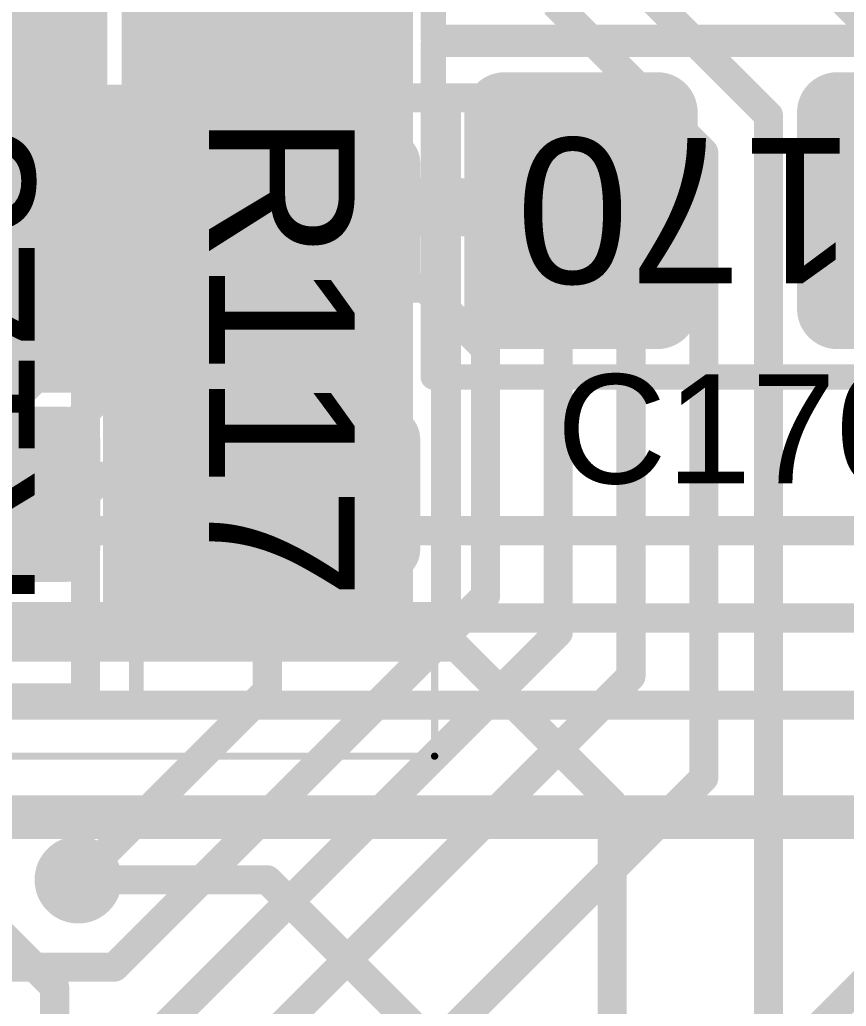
# Model space of a CAD drawing. Header units: inches. Extents: x -3 to 191, y -18 to 93.
# Drawn here: x 56.6 to 62.28, y 10.03 to 16.81 of the extents above; entities that cross this region are included whole.
import ezdxf

# ---------------------------------------------------------------- set-up
doc = ezdxf.new("R2010")
doc.units = ezdxf.units.IN
for name, color, linetype in [('Bottom Layer', 5, 'Continuous'), ('Bottom Overlay', 54, 'Continuous'), ('Bottom Paste', 16, 'Continuous'), ('Bottom Solder', 6, 'Continuous'), ('GND 1', 90, 'Continuous'), ('GND 2', 156, 'Continuous'), ('Mechanical 13', 56, 'Continuous'), ('Mechanical 15', 56, 'Continuous'), ('Mechanical 20', 56, 'Continuous'), ('PWR', 16, 'Continuous'), ('Signal L4', 76, 'Continuous'), ('Top 3D Body', 56, 'Continuous'), ('Top Assembly', 216, 'Continuous'), ('Top Courtyard', 56, 'Continuous'), ('Top Layer', 1, 'Continuous'), ('Top Overlay', 2, 'Continuous'), ('Top Paste', 8, 'Continuous'), ('Top Solder', 216, 'Continuous'), ('Via Holes', 16, 'Continuous')]:
    doc.layers.add(name, color=color, linetype=linetype)
doc.styles.add('Arial', font='', dxfattribs={"height": 0.2})
doc.styles.get('Arial').set_extended_font_data('Arial')

# ---------------------------------------------------------------- blocks, each defined once
blk = doc.blocks.new('RES_0805_196')
at = {"layer": 'Top Layer'}
h = blk.add_hatch(color=1, dxfattribs=at)
edge = h.paths.add_edge_path()
edge.add_arc((-1.32500243, 0.7250010899999999), 0.12499848, 90, 180)
edge.add_line((-1.45000091, 0.7250010899999999), (-1.45000091, -0.7250010899999999))
edge.add_arc((-1.32500243, -0.7250010899999999), 0.12499848, 180, 270)
edge.add_line((-1.32500243, -0.84999957), (-0.5749988500000001, -0.84999957))
edge.add_arc((-0.5749988500000001, -0.7250010899999999), 0.12499848, 270, 360)
edge.add_line((-0.45000037, -0.7250010899999999), (-0.45000037, 0.7250010899999999))
edge.add_arc((-0.5749988500000001, 0.7250010899999999), 0.12499848, 0, 90)
edge.add_line((-0.5749988500000001, 0.84999957), (-1.32500243, 0.84999957))
h = blk.add_hatch(color=1, dxfattribs=at)
edge = h.paths.add_edge_path()
edge.add_arc((0.5749988500000001, 0.7250010899999999), 0.12499848, 90, 180)
edge.add_line((0.45000037, 0.7250010899999999), (0.45000037, -0.7250010899999999))
edge.add_arc((0.5749988500000001, -0.7250010899999999), 0.12499848, 180, 270)
edge.add_line((0.5749988500000001, -0.84999957), (1.32500243, -0.84999957))
edge.add_arc((1.32500243, -0.7250010899999999), 0.12499848, 270, 360)
edge.add_line((1.45000091, -0.7250010899999999), (1.45000091, 0.7250010899999999))
edge.add_arc((1.32500243, 0.7250010899999999), 0.12499848, 0, 90)
edge.add_line((1.32500243, 0.84999957), (0.5749988500000001, 0.84999957))
at = {"layer": 'Top Paste'}
h = blk.add_hatch(color=8, dxfattribs=at)
edge = h.paths.add_edge_path()
edge.add_arc((-1.32500243, 0.7250010899999999), 0.12499848, 90, 180)
edge.add_line((-1.45000091, 0.7250010899999999), (-1.45000091, -0.7250010899999999))
edge.add_arc((-1.32500243, -0.7250010899999999), 0.12499848, 180, 270)
edge.add_line((-1.32500243, -0.84999957), (-0.5749988500000001, -0.84999957))
edge.add_arc((-0.5749988500000001, -0.7250010899999999), 0.12499848, 270, 360)
edge.add_line((-0.45000037, -0.7250010899999999), (-0.45000037, 0.7250010899999999))
edge.add_arc((-0.5749988500000001, 0.7250010899999999), 0.12499848, 0, 90)
edge.add_line((-0.5749988500000001, 0.84999957), (-1.32500243, 0.84999957))
h = blk.add_hatch(color=8, dxfattribs=at)
edge = h.paths.add_edge_path()
edge.add_arc((0.5749988500000001, 0.7250010899999999), 0.12499848, 90, 180)
edge.add_line((0.45000037, 0.7250010899999999), (0.45000037, -0.7250010899999999))
edge.add_arc((0.5749988500000001, -0.7250010899999999), 0.12499848, 180, 270)
edge.add_line((0.5749988500000001, -0.84999957), (1.32500243, -0.84999957))
edge.add_arc((1.32500243, -0.7250010899999999), 0.12499848, 270, 360)
edge.add_line((1.45000091, -0.7250010899999999), (1.45000091, 0.7250010899999999))
edge.add_arc((1.32500243, 0.7250010899999999), 0.12499848, 0, 90)
edge.add_line((1.32500243, 0.84999957), (0.5749988500000001, 0.84999957))
at = {"layer": 'Top Solder'}
h = blk.add_hatch(color=216, dxfattribs=at)
edge = h.paths.add_edge_path()
edge.add_arc((-1.32500243, 0.7250010899999999), 0.22659848, 90, 180)
edge.add_line((-1.55160091, 0.7250010899999999), (-1.55160091, -0.7250010899999999))
edge.add_arc((-1.32500243, -0.7250010899999999), 0.22659848, 180, 270)
edge.add_line((-1.32500243, -0.95159957), (-0.5749988500000001, -0.95159957))
edge.add_arc((-0.5749988500000001, -0.7250010899999999), 0.22659848, 270, 360)
edge.add_line((-0.34840037, -0.7250010899999999), (-0.34840037, 0.7250010899999999))
edge.add_arc((-0.5749988500000001, 0.7250010899999999), 0.22659848, 0, 90)
edge.add_line((-0.5749988500000001, 0.95159957), (-1.32500243, 0.95159957))
h = blk.add_hatch(color=216, dxfattribs=at)
edge = h.paths.add_edge_path()
edge.add_arc((0.5749988500000001, 0.7250010899999999), 0.22659848, 90, 180)
edge.add_line((0.34840037, 0.7250010899999999), (0.34840037, -0.7250010899999999))
edge.add_arc((0.5749988500000001, -0.7250010899999999), 0.22659848, 180, 270)
edge.add_line((0.5749988500000001, -0.95159957), (1.32500243, -0.95159957))
edge.add_arc((1.32500243, -0.7250010899999999), 0.22659848, 270, 360)
edge.add_line((1.55160091, -0.7250010899999999), (1.55160091, 0.7250010899999999))
edge.add_arc((1.32500243, 0.7250010899999999), 0.22659848, 0, 90)
edge.add_line((1.32500243, 0.95159957), (0.5749988500000001, 0.95159957))
at = {"layer": 'Mechanical 13'}
for points in [[(-1.778, 1.143, 0.17500092, 0.17500092, 0), (-1.778, -1.143, 0.17500092, 0.17500092, 0)], [(-1.778, 1.143, 0.17500092, 0.17500092, 0), (1.778, 1.143, 0.17500092, 0.17500092, 0)], [(1.778, 1.143, 0.17500092, 0.17500092, 0), (1.778, -1.143, 0.17500092, 0.17500092, 0)], [(-1.778, -1.143, 0.17500092, 0.17500092, 0), (1.778, -1.143, 0.17500092, 0.17500092, 0)]]:
    blk.add_lwpolyline(points, format="xyseb", dxfattribs=at)
for points in [[(-1.82174896, 1.143, 0.08750045999999999, 0.08750045999999999, 1), (-1.73425104, 1.143, 0.08750045999999999, 0.08750045999999999, 1)], [(-1.82174896, 1.143, 0.08750045999999999, 0.08750045999999999, 1), (-1.73425104, 1.143, 0.08750045999999999, 0.08750045999999999, 1)], [(1.73425104, 1.143, 0.08750045999999999, 0.08750045999999999, 1), (1.82174896, 1.143, 0.08750045999999999, 0.08750045999999999, 1)], [(1.73425104, 1.143, 0.08750045999999999, 0.08750045999999999, 1), (1.82174896, 1.143, 0.08750045999999999, 0.08750045999999999, 1)], [(-1.82174896, -1.143, 0.08750045999999999, 0.08750045999999999, 1), (-1.73425104, -1.143, 0.08750045999999999, 0.08750045999999999, 1)], [(-1.82174896, -1.143, 0.08750045999999999, 0.08750045999999999, 1), (-1.73425104, -1.143, 0.08750045999999999, 0.08750045999999999, 1)], [(1.73425104, -1.143, 0.08750045999999999, 0.08750045999999999, 1), (1.82174896, -1.143, 0.08750045999999999, 0.08750045999999999, 1)], [(1.73425104, -1.143, 0.08750045999999999, 0.08750045999999999, 1), (1.82174896, -1.143, 0.08750045999999999, 0.08750045999999999, 1)]]:
    blk.add_lwpolyline(points, format="xyseb", close=True, dxfattribs=at)
at = {"layer": 'Mechanical 13', "style": 'Arial'}
blk.add_text('R123', height=1.00000054, dxfattribs=at).set_placement((-1.7494377, -0.49983644))
blk = doc.blocks.new('RES_0805_202')
at = {"layer": 'Top Layer'}
h = blk.add_hatch(color=1, dxfattribs=at)
edge = h.paths.add_edge_path()
edge.add_arc((-1.32500243, 0.7250010899999999), 0.12499848, 90, 180)
edge.add_line((-1.45000091, 0.7250010899999999), (-1.45000091, -0.7250010899999999))
edge.add_arc((-1.32500243, -0.7250010899999999), 0.12499848, 180, 270)
edge.add_line((-1.32500243, -0.84999957), (-0.5749988500000001, -0.84999957))
edge.add_arc((-0.5749988500000001, -0.7250010899999999), 0.12499848, 270, 360)
edge.add_line((-0.45000037, -0.7250010899999999), (-0.45000037, 0.7250010899999999))
edge.add_arc((-0.5749988500000001, 0.7250010899999999), 0.12499848, 0, 90)
edge.add_line((-0.5749988500000001, 0.84999957), (-1.32500243, 0.84999957))
h = blk.add_hatch(color=1, dxfattribs=at)
edge = h.paths.add_edge_path()
edge.add_arc((0.5749988500000001, 0.7250010899999999), 0.12499848, 90, 180)
edge.add_line((0.45000037, 0.7250010899999999), (0.45000037, -0.7250010899999999))
edge.add_arc((0.5749988500000001, -0.7250010899999999), 0.12499848, 180, 270)
edge.add_line((0.5749988500000001, -0.84999957), (1.32500243, -0.84999957))
edge.add_arc((1.32500243, -0.7250010899999999), 0.12499848, 270, 360)
edge.add_line((1.45000091, -0.7250010899999999), (1.45000091, 0.7250010899999999))
edge.add_arc((1.32500243, 0.7250010899999999), 0.12499848, 0, 90)
edge.add_line((1.32500243, 0.84999957), (0.5749988500000001, 0.84999957))
at = {"layer": 'Top Paste'}
h = blk.add_hatch(color=8, dxfattribs=at)
edge = h.paths.add_edge_path()
edge.add_arc((-1.32500243, 0.7250010899999999), 0.12499848, 90, 180)
edge.add_line((-1.45000091, 0.7250010899999999), (-1.45000091, -0.7250010899999999))
edge.add_arc((-1.32500243, -0.7250010899999999), 0.12499848, 180, 270)
edge.add_line((-1.32500243, -0.84999957), (-0.5749988500000001, -0.84999957))
edge.add_arc((-0.5749988500000001, -0.7250010899999999), 0.12499848, 270, 360)
edge.add_line((-0.45000037, -0.7250010899999999), (-0.45000037, 0.7250010899999999))
edge.add_arc((-0.5749988500000001, 0.7250010899999999), 0.12499848, 0, 90)
edge.add_line((-0.5749988500000001, 0.84999957), (-1.32500243, 0.84999957))
h = blk.add_hatch(color=8, dxfattribs=at)
edge = h.paths.add_edge_path()
edge.add_arc((0.5749988500000001, 0.7250010899999999), 0.12499848, 90, 180)
edge.add_line((0.45000037, 0.7250010899999999), (0.45000037, -0.7250010899999999))
edge.add_arc((0.5749988500000001, -0.7250010899999999), 0.12499848, 180, 270)
edge.add_line((0.5749988500000001, -0.84999957), (1.32500243, -0.84999957))
edge.add_arc((1.32500243, -0.7250010899999999), 0.12499848, 270, 360)
edge.add_line((1.45000091, -0.7250010899999999), (1.45000091, 0.7250010899999999))
edge.add_arc((1.32500243, 0.7250010899999999), 0.12499848, 0, 90)
edge.add_line((1.32500243, 0.84999957), (0.5749988500000001, 0.84999957))
at = {"layer": 'Top Solder'}
h = blk.add_hatch(color=216, dxfattribs=at)
edge = h.paths.add_edge_path()
edge.add_arc((-1.32500243, 0.7250010899999999), 0.22659848, 90, 180)
edge.add_line((-1.55160091, 0.7250010899999999), (-1.55160091, -0.7250010899999999))
edge.add_arc((-1.32500243, -0.7250010899999999), 0.22659848, 180, 270)
edge.add_line((-1.32500243, -0.95159957), (-0.5749988500000001, -0.95159957))
edge.add_arc((-0.5749988500000001, -0.7250010899999999), 0.22659848, 270, 360)
edge.add_line((-0.34840037, -0.7250010899999999), (-0.34840037, 0.7250010899999999))
edge.add_arc((-0.5749988500000001, 0.7250010899999999), 0.22659848, 0, 90)
edge.add_line((-0.5749988500000001, 0.95159957), (-1.32500243, 0.95159957))
h = blk.add_hatch(color=216, dxfattribs=at)
edge = h.paths.add_edge_path()
edge.add_arc((0.5749988500000001, 0.7250010899999999), 0.22659848, 90, 180)
edge.add_line((0.34840037, 0.7250010899999999), (0.34840037, -0.7250010899999999))
edge.add_arc((0.5749988500000001, -0.7250010899999999), 0.22659848, 180, 270)
edge.add_line((0.5749988500000001, -0.95159957), (1.32500243, -0.95159957))
edge.add_arc((1.32500243, -0.7250010899999999), 0.22659848, 270, 360)
edge.add_line((1.55160091, -0.7250010899999999), (1.55160091, 0.7250010899999999))
edge.add_arc((1.32500243, 0.7250010899999999), 0.22659848, 0, 90)
edge.add_line((1.32500243, 0.95159957), (0.5749988500000001, 0.95159957))
at = {"layer": 'Mechanical 13'}
for points in [[(-1.778, -1.143, 0.17500092, 0.17500092, 0), (-1.778, 1.143, 0.17500092, 0.17500092, 0)], [(1.778, 1.143, 0.17500092, 0.17500092, 0), (-1.778, 1.143, 0.17500092, 0.17500092, 0)], [(1.778, -1.143, 0.17500092, 0.17500092, 0), (1.778, 1.143, 0.17500092, 0.17500092, 0)], [(1.778, -1.143, 0.17500092, 0.17500092, 0), (-1.778, -1.143, 0.17500092, 0.17500092, 0)]]:
    blk.add_lwpolyline(points, format="xyseb", dxfattribs=at)
for points in [[(-1.82174896, 1.143, 0.08750045999999999, 0.08750045999999999, 1), (-1.73425104, 1.143, 0.08750045999999999, 0.08750045999999999, 1)], [(-1.82174896, 1.143, 0.08750045999999999, 0.08750045999999999, 1), (-1.73425104, 1.143, 0.08750045999999999, 0.08750045999999999, 1)], [(1.73425104, 1.143, 0.08750045999999999, 0.08750045999999999, 1), (1.82174896, 1.143, 0.08750045999999999, 0.08750045999999999, 1)], [(1.73425104, 1.143, 0.08750045999999999, 0.08750045999999999, 1), (1.82174896, 1.143, 0.08750045999999999, 0.08750045999999999, 1)], [(-1.82174896, -1.143, 0.08750045999999999, 0.08750045999999999, 1), (-1.73425104, -1.143, 0.08750045999999999, 0.08750045999999999, 1)], [(-1.82174896, -1.143, 0.08750045999999999, 0.08750045999999999, 1), (-1.73425104, -1.143, 0.08750045999999999, 0.08750045999999999, 1)], [(1.73425104, -1.143, 0.08750045999999999, 0.08750045999999999, 1), (1.82174896, -1.143, 0.08750045999999999, 0.08750045999999999, 1)], [(1.73425104, -1.143, 0.08750045999999999, 0.08750045999999999, 1), (1.82174896, -1.143, 0.08750045999999999, 0.08750045999999999, 1)]]:
    blk.add_lwpolyline(points, format="xyseb", close=True, dxfattribs=at)
at = {"layer": 'Mechanical 13', "style": 'Arial'}
blk.add_text('R117', height=1.00000054, dxfattribs=at).set_placement((-1.6661257, -0.49983644))
blk = doc.blocks.new('FP_SBH11_PBPC_D08_ST_BK_MFG_319')
at = {"layer": 'Top 3D Body'}
blk.add_lwpolyline([(14.00999992, -4.65000086, 0.1999996, 0.1999996, 0), (-14.00999992, -4.65000086, 0.1999996, 0.1999996, 0)], format="xyseb", dxfattribs=at)
at = {"layer": 'Top Assembly'}
blk.add_lwpolyline([(14.10999972, -4.75000066, 0.1999996, 0.1999996, 0), (-14.10999972, -4.75000066, 0.1999996, 0.1999996, 0)], format="xyseb", dxfattribs=at)
at = {"layer": 'Top Courtyard'}
blk.add_lwpolyline([(14.10999972, -4.75000066, 0.1999996, 0.1999996, 0), (-14.10999972, -4.75000066, 0.1999996, 0.1999996, 0)], format="xyseb", dxfattribs=at)
at = {"layer": 'Top Overlay'}
blk.add_lwpolyline([(14.00999992, -4.65000086, 0.1999996, 0.1999996, 0), (-14.00999992, -4.65000086, 0.1999996, 0.1999996, 0)], format="xyseb", dxfattribs=at)
blk = doc.blocks.new('CAP_0805_358')
at = {"layer": 'Top Layer'}
h = blk.add_hatch(color=1, dxfattribs=at)
edge = h.paths.add_edge_path()
edge.add_arc((-1.66799895, 0.67499865), 0.17500092, 90, 180)
edge.add_line((-1.84299987, 0.67499865), (-1.84299987, -0.67499865))
edge.add_arc((-1.66799895, -0.67499865), 0.17500092, 180, 270)
edge.add_line((-1.66799895, -0.84999957), (-0.6180010500000002, -0.84999957))
edge.add_arc((-0.61800105, -0.67499865), 0.17500092, 270, 360)
edge.add_line((-0.44300013, -0.67499865), (-0.44300013, 0.67499865))
edge.add_arc((-0.61800105, 0.67499865), 0.17500092, 0, 90)
edge.add_line((-0.61800105, 0.84999957), (-1.66799895, 0.84999957))
h = blk.add_hatch(color=1, dxfattribs=at)
edge = h.paths.add_edge_path()
edge.add_arc((0.61800105, 0.67499865), 0.17500092, 90, 180)
edge.add_line((0.44300013, 0.67499865), (0.44300013, -0.67499865))
edge.add_arc((0.61800105, -0.67499865), 0.17500092, 180, 270)
edge.add_line((0.61800105, -0.84999957), (1.66799895, -0.84999957))
edge.add_arc((1.66799895, -0.67499865), 0.17500092, 270, 360)
edge.add_line((1.84299987, -0.67499865), (1.84299987, 0.67499865))
edge.add_arc((1.66799895, 0.67499865), 0.17500092, 0, 90)
edge.add_line((1.66799895, 0.84999957), (0.6180010500000002, 0.84999957))
at = {"layer": 'Top Paste'}
h = blk.add_hatch(color=8, dxfattribs=at)
edge = h.paths.add_edge_path()
edge.add_arc((-1.66799895, 0.67499865), 0.17500092, 90, 180)
edge.add_line((-1.84299987, 0.67499865), (-1.84299987, -0.67499865))
edge.add_arc((-1.66799895, -0.67499865), 0.17500092, 180, 270)
edge.add_line((-1.66799895, -0.84999957), (-0.6180010500000002, -0.84999957))
edge.add_arc((-0.61800105, -0.67499865), 0.17500092, 270, 360)
edge.add_line((-0.44300013, -0.67499865), (-0.44300013, 0.67499865))
edge.add_arc((-0.61800105, 0.67499865), 0.17500092, 0, 90)
edge.add_line((-0.61800105, 0.84999957), (-1.66799895, 0.84999957))
h = blk.add_hatch(color=8, dxfattribs=at)
edge = h.paths.add_edge_path()
edge.add_arc((0.61800105, 0.67499865), 0.17500092, 90, 180)
edge.add_line((0.44300013, 0.67499865), (0.44300013, -0.67499865))
edge.add_arc((0.61800105, -0.67499865), 0.17500092, 180, 270)
edge.add_line((0.61800105, -0.84999957), (1.66799895, -0.84999957))
edge.add_arc((1.66799895, -0.67499865), 0.17500092, 270, 360)
edge.add_line((1.84299987, -0.67499865), (1.84299987, 0.67499865))
edge.add_arc((1.66799895, 0.67499865), 0.17500092, 0, 90)
edge.add_line((1.66799895, 0.84999957), (0.6180010500000002, 0.84999957))
at = {"layer": 'Top Solder'}
h = blk.add_hatch(color=216, dxfattribs=at)
edge = h.paths.add_edge_path()
edge.add_arc((-1.66799895, 0.67499865), 0.2766009199999999, 90, 180)
edge.add_line((-1.94459987, 0.67499865), (-1.94459987, -0.67499865))
edge.add_arc((-1.66799895, -0.67499865), 0.2766009199999999, 180, 270)
edge.add_line((-1.66799895, -0.95159957), (-0.6180010500000002, -0.95159957))
edge.add_arc((-0.61800105, -0.67499865), 0.2766009199999999, 270, 360)
edge.add_line((-0.34140013, -0.67499865), (-0.34140013, 0.67499865))
edge.add_arc((-0.61800105, 0.67499865), 0.2766009199999999, 0, 90)
edge.add_line((-0.61800105, 0.95159957), (-1.66799895, 0.95159957))
h = blk.add_hatch(color=216, dxfattribs=at)
edge = h.paths.add_edge_path()
edge.add_arc((0.61800105, 0.67499865), 0.2766009199999999, 90, 180)
edge.add_line((0.34140013, 0.67499865), (0.34140013, -0.67499865))
edge.add_arc((0.61800105, -0.67499865), 0.2766009199999999, 180, 270)
edge.add_line((0.61800105, -0.95159957), (1.66799895, -0.95159957))
edge.add_arc((1.66799895, -0.67499865), 0.2766009199999999, 270, 360)
edge.add_line((1.94459987, -0.67499865), (1.94459987, 0.67499865))
edge.add_arc((1.66799895, 0.67499865), 0.2766009199999999, 0, 90)
edge.add_line((1.66799895, 0.95159957), (0.6180010500000002, 0.95159957))
at = {"layer": 'Mechanical 13'}
for points in [[(-2.159, 1.143, 0.17500092, 0.17500092, 0), (-2.159, -1.143, 0.17500092, 0.17500092, 0)], [(2.159, 1.143, 0.17500092, 0.17500092, 0), (-2.159, 1.143, 0.17500092, 0.17500092, 0)], [(2.159, 1.143, 0.17500092, 0.17500092, 0), (2.159, -1.143, 0.17500092, 0.17500092, 0)], [(2.159, -1.143, 0.17500092, 0.17500092, 0), (-2.159, -1.143, 0.17500092, 0.17500092, 0)]]:
    blk.add_lwpolyline(points, format="xyseb", dxfattribs=at)
for points in [[(-2.20274896, 1.143, 0.08750045999999999, 0.08750045999999999, 1), (-2.11525104, 1.143, 0.08750045999999999, 0.08750045999999999, 1)], [(-2.20274896, 1.143, 0.08750045999999999, 0.08750045999999999, 1), (-2.11525104, 1.143, 0.08750045999999999, 0.08750045999999999, 1)], [(2.11525104, 1.143, 0.08750045999999999, 0.08750045999999999, 1), (2.20274896, 1.143, 0.08750045999999999, 0.08750045999999999, 1)], [(2.11525104, 1.143, 0.08750045999999999, 0.08750045999999999, 1), (2.20274896, 1.143, 0.08750045999999999, 0.08750045999999999, 1)], [(-2.20274896, -1.143, 0.08750045999999999, 0.08750045999999999, 1), (-2.11525104, -1.143, 0.08750045999999999, 0.08750045999999999, 1)], [(-2.20274896, -1.143, 0.08750045999999999, 0.08750045999999999, 1), (-2.11525104, -1.143, 0.08750045999999999, 0.08750045999999999, 1)], [(2.11525104, -1.143, 0.08750045999999999, 0.08750045999999999, 1), (2.20274896, -1.143, 0.08750045999999999, 0.08750045999999999, 1)], [(2.11525104, -1.143, 0.08750045999999999, 0.08750045999999999, 1), (2.20274896, -1.143, 0.08750045999999999, 0.08750045999999999, 1)]]:
    blk.add_lwpolyline(points, format="xyseb", close=True, dxfattribs=at)
at = {"layer": 'Mechanical 13', "style": 'Arial'}
blk.add_text('C170', height=1.00000054, dxfattribs=at).set_placement((-1.74943516, -0.49983898))
blk = doc.blocks.new('CAP_0805_359')
at = {"layer": 'Top Layer'}
h = blk.add_hatch(color=1, dxfattribs=at)
edge = h.paths.add_edge_path()
edge.add_arc((-1.66799895, 0.67499865), 0.17500092, 90, 180)
edge.add_line((-1.84299987, 0.67499865), (-1.84299987, -0.67499865))
edge.add_arc((-1.66799895, -0.67499865), 0.17500092, 180, 270)
edge.add_line((-1.66799895, -0.84999957), (-0.6180010500000002, -0.84999957))
edge.add_arc((-0.61800105, -0.67499865), 0.17500092, 270, 360)
edge.add_line((-0.44300013, -0.67499865), (-0.44300013, 0.67499865))
edge.add_arc((-0.61800105, 0.67499865), 0.17500092, 0, 90)
edge.add_line((-0.61800105, 0.84999957), (-1.66799895, 0.84999957))
h = blk.add_hatch(color=1, dxfattribs=at)
edge = h.paths.add_edge_path()
edge.add_arc((0.61800105, 0.67499865), 0.17500092, 90, 180)
edge.add_line((0.44300013, 0.67499865), (0.44300013, -0.67499865))
edge.add_arc((0.61800105, -0.67499865), 0.17500092, 180, 270)
edge.add_line((0.61800105, -0.84999957), (1.66799895, -0.84999957))
edge.add_arc((1.66799895, -0.67499865), 0.17500092, 270, 360)
edge.add_line((1.84299987, -0.67499865), (1.84299987, 0.67499865))
edge.add_arc((1.66799895, 0.67499865), 0.17500092, 0, 90)
edge.add_line((1.66799895, 0.84999957), (0.6180010500000002, 0.84999957))
at = {"layer": 'Top Paste'}
h = blk.add_hatch(color=8, dxfattribs=at)
edge = h.paths.add_edge_path()
edge.add_arc((-1.66799895, 0.67499865), 0.17500092, 90, 180)
edge.add_line((-1.84299987, 0.67499865), (-1.84299987, -0.67499865))
edge.add_arc((-1.66799895, -0.67499865), 0.17500092, 180, 270)
edge.add_line((-1.66799895, -0.84999957), (-0.6180010500000002, -0.84999957))
edge.add_arc((-0.61800105, -0.67499865), 0.17500092, 270, 360)
edge.add_line((-0.44300013, -0.67499865), (-0.44300013, 0.67499865))
edge.add_arc((-0.61800105, 0.67499865), 0.17500092, 0, 90)
edge.add_line((-0.61800105, 0.84999957), (-1.66799895, 0.84999957))
h = blk.add_hatch(color=8, dxfattribs=at)
edge = h.paths.add_edge_path()
edge.add_arc((0.61800105, 0.67499865), 0.17500092, 90, 180)
edge.add_line((0.44300013, 0.67499865), (0.44300013, -0.67499865))
edge.add_arc((0.61800105, -0.67499865), 0.17500092, 180, 270)
edge.add_line((0.61800105, -0.84999957), (1.66799895, -0.84999957))
edge.add_arc((1.66799895, -0.67499865), 0.17500092, 270, 360)
edge.add_line((1.84299987, -0.67499865), (1.84299987, 0.67499865))
edge.add_arc((1.66799895, 0.67499865), 0.17500092, 0, 90)
edge.add_line((1.66799895, 0.84999957), (0.6180010500000002, 0.84999957))
at = {"layer": 'Top Solder'}
h = blk.add_hatch(color=216, dxfattribs=at)
edge = h.paths.add_edge_path()
edge.add_arc((-1.66799895, 0.67499865), 0.2766009199999999, 90, 180)
edge.add_line((-1.94459987, 0.67499865), (-1.94459987, -0.67499865))
edge.add_arc((-1.66799895, -0.67499865), 0.2766009199999999, 180, 270)
edge.add_line((-1.66799895, -0.95159957), (-0.6180010500000002, -0.95159957))
edge.add_arc((-0.61800105, -0.67499865), 0.2766009199999999, 270, 360)
edge.add_line((-0.34140013, -0.67499865), (-0.34140013, 0.67499865))
edge.add_arc((-0.61800105, 0.67499865), 0.2766009199999999, 0, 90)
edge.add_line((-0.61800105, 0.95159957), (-1.66799895, 0.95159957))
h = blk.add_hatch(color=216, dxfattribs=at)
edge = h.paths.add_edge_path()
edge.add_arc((0.61800105, 0.67499865), 0.2766009199999999, 90, 180)
edge.add_line((0.34140013, 0.67499865), (0.34140013, -0.67499865))
edge.add_arc((0.61800105, -0.67499865), 0.2766009199999999, 180, 270)
edge.add_line((0.61800105, -0.95159957), (1.66799895, -0.95159957))
edge.add_arc((1.66799895, -0.67499865), 0.2766009199999999, 270, 360)
edge.add_line((1.94459987, -0.67499865), (1.94459987, 0.67499865))
edge.add_arc((1.66799895, 0.67499865), 0.2766009199999999, 0, 90)
edge.add_line((1.66799895, 0.95159957), (0.6180010500000002, 0.95159957))
at = {"layer": 'Mechanical 13'}
for points in [[(-2.159, 1.143, 0.17500092, 0.17500092, 0), (-2.159, -1.143, 0.17500092, 0.17500092, 0)], [(2.159, 1.143, 0.17500092, 0.17500092, 0), (-2.159, 1.143, 0.17500092, 0.17500092, 0)], [(2.159, 1.143, 0.17500092, 0.17500092, 0), (2.159, -1.143, 0.17500092, 0.17500092, 0)], [(2.159, -1.143, 0.17500092, 0.17500092, 0), (-2.159, -1.143, 0.17500092, 0.17500092, 0)]]:
    blk.add_lwpolyline(points, format="xyseb", dxfattribs=at)
for points in [[(-2.20274896, 1.143, 0.08750045999999999, 0.08750045999999999, 1), (-2.11525104, 1.143, 0.08750045999999999, 0.08750045999999999, 1)], [(-2.20274896, 1.143, 0.08750045999999999, 0.08750045999999999, 1), (-2.11525104, 1.143, 0.08750045999999999, 0.08750045999999999, 1)], [(2.11525104, 1.143, 0.08750045999999999, 0.08750045999999999, 1), (2.20274896, 1.143, 0.08750045999999999, 0.08750045999999999, 1)], [(2.11525104, 1.143, 0.08750045999999999, 0.08750045999999999, 1), (2.20274896, 1.143, 0.08750045999999999, 0.08750045999999999, 1)], [(-2.20274896, -1.143, 0.08750045999999999, 0.08750045999999999, 1), (-2.11525104, -1.143, 0.08750045999999999, 0.08750045999999999, 1)], [(-2.20274896, -1.143, 0.08750045999999999, 0.08750045999999999, 1), (-2.11525104, -1.143, 0.08750045999999999, 0.08750045999999999, 1)], [(2.11525104, -1.143, 0.08750045999999999, 0.08750045999999999, 1), (2.20274896, -1.143, 0.08750045999999999, 0.08750045999999999, 1)], [(2.11525104, -1.143, 0.08750045999999999, 0.08750045999999999, 1), (2.20274896, -1.143, 0.08750045999999999, 0.08750045999999999, 1)]]:
    blk.add_lwpolyline(points, format="xyseb", close=True, dxfattribs=at)
at = {"layer": 'Mechanical 13', "style": 'Arial'}
blk.add_text('C169', height=1.00000054, dxfattribs=at).set_placement((-1.74943516, -0.4998339))
blk = doc.blocks.new('SOP65P780X200_28N_B_539')
at = {"layer": 'Bottom Layer'}
for points in [[(2.65000105, -0.10000107), (4.449999989999999, -0.10000107), (4.449999989999999, -0.55000017), (2.65000105, -0.55000017)], [(2.65000105, -0.74999977), (4.449999989999999, -0.74999977), (4.449999989999999, -1.19999887), (2.65000105, -1.19999887)], [(2.65000105, -1.40000101), (4.449999989999999, -1.40000101), (4.449999989999999, -1.85000011), (2.65000105, -1.85000011)], [(2.65000105, -2.04999971), (4.449999989999999, -2.04999971), (4.449999989999999, -2.49999881), (2.65000105, -2.49999881)], [(2.65000105, -2.70000095), (4.449999989999999, -2.70000095), (4.449999989999999, -3.15000005), (2.65000105, -3.15000005)], [(2.65000105, -3.34999965), (4.449999989999999, -3.34999965), (4.449999989999999, -3.79999875), (2.65000105, -3.79999875)], [(2.65000105, -4.00000089), (4.449999989999999, -4.00000089), (4.449999989999999, -4.449999989999999), (2.65000105, -4.449999989999999)]]:
    blk.add_hatch(color=5, dxfattribs=at).paths.add_polyline_path(points)
at = {"layer": 'Bottom Paste'}
for points in [[(2.65000105, -0.10000107), (4.449999989999999, -0.10000107), (4.449999989999999, -0.55000017), (2.65000105, -0.55000017)], [(2.65000105, -0.74999977), (4.449999989999999, -0.74999977), (4.449999989999999, -1.19999887), (2.65000105, -1.19999887)], [(2.65000105, -1.40000101), (4.449999989999999, -1.40000101), (4.449999989999999, -1.85000011), (2.65000105, -1.85000011)], [(2.65000105, -2.04999971), (4.449999989999999, -2.04999971), (4.449999989999999, -2.49999881), (2.65000105, -2.49999881)], [(2.65000105, -2.70000095), (4.449999989999999, -2.70000095), (4.449999989999999, -3.15000005), (2.65000105, -3.15000005)], [(2.65000105, -3.34999965), (4.449999989999999, -3.34999965), (4.449999989999999, -3.79999875), (2.65000105, -3.79999875)], [(2.65000105, -4.00000089), (4.449999989999999, -4.00000089), (4.449999989999999, -4.449999989999999), (2.65000105, -4.449999989999999)]]:
    blk.add_hatch(color=16, dxfattribs=at).paths.add_polyline_path(points)
at = {"layer": 'Bottom Solder'}
for points in [[(2.54840105, 0.00159893), (4.55159999, 0.00159893), (4.55159999, -0.65160017), (2.54840105, -0.65160017)], [(2.54840105, -0.6483997699999999), (4.55159999, -0.6483997699999999), (4.55159999, -1.30159887), (2.54840105, -1.30159887)], [(2.54840105, -1.29840101), (4.55159999, -1.29840101), (4.55159999, -1.95160011), (2.54840105, -1.95160011)], [(2.54840105, -1.94839971), (4.55159999, -1.94839971), (4.55159999, -2.60159881), (2.54840105, -2.60159881)], [(2.54840105, -2.59840095), (4.55159999, -2.59840095), (4.55159999, -3.25160005), (2.54840105, -3.25160005)], [(2.54840105, -3.24839965), (4.55159999, -3.24839965), (4.55159999, -3.90159875), (2.54840105, -3.90159875)], [(2.54840105, -3.89840089), (4.55159999, -3.89840089), (4.55159999, -4.55159999), (2.54840105, -4.55159999)]]:
    blk.add_hatch(color=6, dxfattribs=at).paths.add_polyline_path(points)
at = {"layer": 'Bottom Overlay'}
for points in [[(2.30000048, -5.09999996, 0.1999996, 0.1999996, 0), (2.30000048, 5.09999996, 0.1999996, 0.1999996, 0)], [(-2.30000048, -5.09999996, 0.1999996, 0.1999996, 0), (2.30000048, -5.09999996, 0.1999996, 0.1999996, 0)]]:
    blk.add_lwpolyline(points, format="xyseb", dxfattribs=at)
blk.add_lwpolyline([(2.25000058, -5.09999996, 0.0999998, 0.0999998, 1), (2.35000038, -5.09999996, 0.0999998, 0.0999998, 1)], format="xyseb", close=True, dxfattribs=at)
blk.add_lwpolyline([(2.25000058, -5.09999996, 0.0999998, 0.0999998, 1), (2.35000038, -5.09999996, 0.0999998, 0.0999998, 1)], format="xyseb", close=True, dxfattribs=at)
at = {"layer": 'Mechanical 15'}
for points in [[(2.64999978, -5.09999996, 0.0999998, 0.0999998, 0), (2.64999978, 5.09999996, 0.0999998, 0.0999998, 0)], [(-2.64999978, -5.09999996, 0.0999998, 0.0999998, 0), (2.64999978, -5.09999996, 0.0999998, 0.0999998, 0)]]:
    blk.add_lwpolyline(points, format="xyseb", dxfattribs=at)
blk.add_lwpolyline([(2.6250011, -5.09999996, 0.0499999, 0.0499999, 1), (2.67499846, -5.09999996, 0.0499999, 0.0499999, 1)], format="xyseb", close=True, dxfattribs=at)
blk.add_lwpolyline([(2.6250011, -5.09999996, 0.0499999, 0.0499999, 1), (2.67499846, -5.09999996, 0.0499999, 0.0499999, 1)], format="xyseb", close=True, dxfattribs=at)
at = {"layer": 'Mechanical 20'}
for points in [[(4.700000759999999, -5.49999916, 0.0499999, 0.0499999, 0), (4.700000759999999, 5.49999916, 0.0499999, 0.0499999, 0)], [(-4.700000759999999, -5.49999916, 0.0499999, 0.0499999, 0), (4.700000759999999, -5.49999916, 0.0499999, 0.0499999, 0)]]:
    blk.add_lwpolyline(points, format="xyseb", dxfattribs=at)
blk.add_lwpolyline([(4.687501419999999, -5.49999916, 0.02499868, 0.02499868, 1), (4.7125001, -5.49999916, 0.02499868, 0.02499868, 1)], format="xyseb", close=True, dxfattribs=at)
blk.add_lwpolyline([(4.687501419999999, -5.49999916, 0.02499868, 0.02499868, 1), (4.7125001, -5.49999916, 0.02499868, 0.02499868, 1)], format="xyseb", close=True, dxfattribs=at)

msp = doc.modelspace()

# ---------------------------------------------------------------- hatches: boundary and pattern name
at = {"layer": 'Bottom Layer'}
msp.add_hatch(color=5, dxfattribs=at).paths.add_polyline_path([(54.41677204, 18.27612042), (54.60054357999999, 18.2000017), (54.76742412, 18.2000017), (54.95871913999999, 18.00870668), (54.95872421999999, 18.00869906), (55.05795947999999, 17.9423949), (55.17501283999999, 17.91911072), (57.20000244, 17.91911072), (57.20000244, 17.1499911), (57.20000244, 16.49998986), (57.20000244, 15.84999116), (57.20000244, 15.19998992), (57.20000244, 14.50586634), (57.13430534, 14.50586634), (57.01725198, 14.48258216), (56.91801672, 14.416278), (56.91801164, 14.41627038), (53.97660528, 11.47486656), (53.96230254, 11.45345944), (53.63943298, 11.13059242), (53.61803094, 11.11629222), (53.60761694, 11.10587822), (52.21158722, 11.10587822), (52.14090918, 11.25788198), (52.19999974, 11.40054362), (52.19999974, 11.5994561), (52.12388102, 11.78322764), (51.98322852, 11.92388014), (51.79945698, 11.99999886), (51.60054704, 11.99999886), (51.50587616, 12.06325502), (51.50587616, 12.59999004), (52.27791678, 12.59999004), (52.3697835, 12.47689402), (52.27611846, 12.38322898), (52.19999974, 12.19945744), (52.19999974, 12.00054496), (52.27611846, 11.81677342), (52.41677096, 11.67612092), (52.6005425, 11.6000022), (52.79945498, 11.6000022), (52.98322652, 11.67612092), (53.12387902, 11.81677342), (53.19999773999999, 12.00054496), (53.19999773999999, 12.19945744), (53.12387902, 12.38322898), (53.0058757, 12.5012323), (53.0058757, 14.11610842), (53.15787946, 14.2176754), (53.20054383999999, 14.20000208), (53.39945631999999, 14.20000208), (53.44211816, 14.21767286), (53.59412192, 14.11610842), (53.59412192, 13.1012311), (53.4761186, 12.98322778), (53.39999988, 12.79945624), (53.39999988, 12.60054376), (53.4761186, 12.41677222), (53.61677109999999, 12.27611972), (53.80054264, 12.200001), (53.99945511999999, 12.200001), (54.18322666, 12.27611972), (54.32387915999999, 12.41677222), (54.39999787999999, 12.60054376), (54.39999787999999, 12.79945624), (54.32387915999999, 12.98322778), (54.20587583999999, 13.1012311), (54.20587583999999, 15.08841534), (54.35787959999999, 15.15909338), (54.50054377999999, 15.10000028), (54.69945625999999, 15.10000028), (54.88322779999999, 15.176119), (55.02388029999999, 15.3167715), (55.09999901999999, 15.50054304), (55.09999901999999, 15.69945552), (55.02388029999999, 15.88322706), (54.88322779999999, 16.02387956), (54.69945625999999, 16.09999828), (54.50054377999999, 16.09999828), (54.35787959999999, 16.04090518), (54.20587583999999, 16.11158322), (54.20587583999999, 18.27205388), (54.35787705999999, 18.3350154)])
h = msp.add_hatch(color=5, dxfattribs=at)
edge = h.paths.add_edge_path()
edge.add_arc((57.0000003, 10.90000106), 0.2999994, 0, 360)
at = {"layer": 'GND 1'}
h = msp.add_hatch(color=90, dxfattribs=at)
edge = h.paths.add_edge_path()
edge.add_arc((57.0000003, 10.90000106), 0.2999994, 0, 360)
at = {"layer": 'GND 2'}
h = msp.add_hatch(color=156, dxfattribs=at)
edge = h.paths.add_edge_path()
edge.add_arc((57.0000003, 10.90000106), 0.2999994, 0, 360)
at = {"layer": 'PWR'}
h = msp.add_hatch(color=16, dxfattribs=at)
edge = h.paths.add_edge_path()
edge.add_arc((57.0000003, 10.90000106), 0.2999994, 0, 360)
at = {"layer": 'Signal L4'}
h = msp.add_hatch(color=76, dxfattribs=at)
edge = h.paths.add_edge_path()
edge.add_arc((57.0000003, 10.90000106), 0.2999994, 0, 360)
at = {"layer": 'Top Layer'}
h = msp.add_hatch(color=1, dxfattribs=at)
edge = h.paths.add_edge_path()
edge.add_arc((57.0000003, 10.90000106), 0.2999994, 0, 360)
at = {"layer": 'Via Holes'}
h = msp.add_hatch(color=7, dxfattribs=at)
edge = h.paths.add_edge_path()
edge.add_arc((57.0000003, 10.90000106), 0.1499997, 0, 360)

# ---------------------------------------------------------------- linework, layer by layer
at = {"layer": 'Bottom Layer'}
for points in [[(59.675014, 19.52498762, 0.1999996, 0.1999996, 0), (63.57739633999999, 15.62260528, 0.1999996, 0.1999996, 0)], [(60.40000112, 17.50000056, 0.1999996, 0.1999996, 0), (61.74499716, 16.15500452, 0.1999996, 0.1999996, 0)], [(60.27501279999999, 16.92498774, 0.1999996, 0.1999996, 0), (61.29999932, 15.90000122, 0.1999996, 0.1999996, 0)], [(58.30000024, 16.27498904, 0.1999996, 0.1999996, 0), (59.9250135, 16.27498904, 0.1999996, 0.1999996, 0)], [(59.9250135, 16.27498904, 0.1999996, 0.1999996, 0), (60.80000032, 15.40000222, 0.1999996, 0.1999996, 0)], [(61.74499716, 7.60471174, 0.1999996, 0.1999996, 0), (61.74499716, 16.15500452, 0.1999996, 0.1999996, 0)], [(61.29999932, 11.59999966, 0.1999996, 0.1999996, 0), (61.29999932, 15.90000122, 0.1999996, 0.1999996, 0)], [(58.30000024, 15.6249878, 0.1999996, 0.1999996, 0), (59.62353836, 15.6249878, 0.1999996, 0.1999996, 0)], [(59.62353836, 15.6249878, 0.1999996, 0.1999996, 0), (60.29999878, 14.94852738, 0.1999996, 0.1999996, 0)], [(60.80000032, 12.3000008, 0.1999996, 0.1999996, 0), (60.80000032, 15.40000222, 0.1999996, 0.1999996, 0)], [(58.30000024, 14.9749891, 0.1999996, 0.1999996, 0), (58.30785391999999, 14.96713542, 0.1999996, 0.1999996, 0)], [(58.30785391999999, 14.96713542, 0.1999996, 0.1999996, 0), (59.38284288, 14.96713542, 0.1999996, 0.1999996, 0)], [(59.38284288, 14.96713542, 0.1999996, 0.1999996, 0), (59.79999978, 14.54997852, 0.1999996, 0.1999996, 0)], [(60.29999878, 12.6000002, 0.1999996, 0.1999996, 0), (60.29999878, 14.94852738, 0.1999996, 0.1999996, 0)], [(59.79999978, 12.85147544, 0.1999996, 0.1999996, 0), (59.79999978, 14.54997852, 0.1999996, 0.1999996, 0)], [(58.17500175999999, 14.19998938, 0.1999996, 0.1999996, 0), (58.30000024, 14.32498786, 0.1999996, 0.1999996, 0)], [(54.1928939, 11.25857794, 0.1999996, 0.1999996, 0), (57.13430534, 14.19998938, 0.1999996, 0.1999996, 0)], [(57.13430534, 14.19998938, 0.1999996, 0.1999996, 0), (58.17500175999999, 14.19998938, 0.1999996, 0.1999996, 0)], [(56.09999955999999, 12.6000002, 0.1999996, 0.1999996, 0), (57.17498852, 13.67498916, 0.1999996, 0.1999996, 0)], [(57.17498852, 13.67498916, 0.1999996, 0.1999996, 0), (58.30000024, 13.67498916, 0.1999996, 0.1999996, 0)], [(58.30000024, 12.200001, 0.1999996, 0.1999996, 0), (58.30000024, 13.02498792, 0.1999996, 0.1999996, 0)], [(57.2485266, 10.30000226, 0.1999996, 0.1999996, 0), (59.79999978, 12.85147544, 0.1999996, 0.1999996, 0)], [(57.60000164, 9.90000306, 0.1999996, 0.1999996, 0), (60.29999878, 12.6000002, 0.1999996, 0.1999996, 0)], [(57.05499891999999, 8.5549994, 0.1999996, 0.1999996, 0), (60.80000032, 12.3000008, 0.1999996, 0.1999996, 0)], [(57.0000003, 10.90000106, 0.1999996, 0.1999996, 0), (58.30000024, 12.200001, 0.1999996, 0.1999996, 0)], [(59.59499891999999, 9.894999259999999, 0.1999996, 0.1999996, 0), (61.29999932, 11.59999966, 0.1999996, 0.1999996, 0)], [(53.46735305999999, 10.30000226, 0.1999996, 0.1999996, 0), (57.2485266, 10.30000226, 0.1999996, 0.1999996, 0)]]:
    msp.add_lwpolyline(points, format="xyseb", dxfattribs=at)
for points in [[(58.25000033999999, 16.27498904, 0.0999998, 0.0999998, 1), (58.35000013999999, 16.27498904, 0.0999998, 0.0999998, 1)], [(59.8750136, 16.27498904, 0.0999998, 0.0999998, 1), (59.97501339999999, 16.27498904, 0.0999998, 0.0999998, 1)], [(59.8750136, 16.27498904, 0.0999998, 0.0999998, 1), (59.97501339999999, 16.27498904, 0.0999998, 0.0999998, 1)], [(61.69499726, 16.15500452, 0.0999998, 0.0999998, 1), (61.79499706, 16.15500452, 0.0999998, 0.0999998, 1)], [(61.69499726, 16.15500452, 0.0999998, 0.0999998, 1), (61.79499706, 16.15500452, 0.0999998, 0.0999998, 1)], [(61.24999942, 15.90000122, 0.0999998, 0.0999998, 1), (61.34999922, 15.90000122, 0.0999998, 0.0999998, 1)], [(61.24999942, 15.90000122, 0.0999998, 0.0999998, 1), (61.34999922, 15.90000122, 0.0999998, 0.0999998, 1)], [(58.25000033999999, 15.6249878, 0.0999998, 0.0999998, 1), (58.35000013999999, 15.6249878, 0.0999998, 0.0999998, 1)], [(59.57353846, 15.6249878, 0.0999998, 0.0999998, 1), (59.67353825999999, 15.6249878, 0.0999998, 0.0999998, 1)], [(59.57353846, 15.6249878, 0.0999998, 0.0999998, 1), (59.67353825999999, 15.6249878, 0.0999998, 0.0999998, 1)], [(60.75000042, 15.40000222, 0.0999998, 0.0999998, 1), (60.85000021999999, 15.40000222, 0.0999998, 0.0999998, 1)], [(60.75000042, 15.40000222, 0.0999998, 0.0999998, 1), (60.85000021999999, 15.40000222, 0.0999998, 0.0999998, 1)], [(58.25000033999999, 14.9749891, 0.0999998, 0.0999998, 1), (58.35000013999999, 14.9749891, 0.0999998, 0.0999998, 1)], [(58.25785402, 14.96713542, 0.0999998, 0.0999998, 1), (58.35785382, 14.96713542, 0.0999998, 0.0999998, 1)], [(58.25785402, 14.96713542, 0.0999998, 0.0999998, 1), (58.35785382, 14.96713542, 0.0999998, 0.0999998, 1)], [(59.33284298, 14.96713542, 0.0999998, 0.0999998, 1), (59.43284277999999, 14.96713542, 0.0999998, 0.0999998, 1)], [(59.33284298, 14.96713542, 0.0999998, 0.0999998, 1), (59.43284277999999, 14.96713542, 0.0999998, 0.0999998, 1)], [(60.24999887999999, 14.94852738, 0.0999998, 0.0999998, 1), (60.34999868, 14.94852738, 0.0999998, 0.0999998, 1)], [(60.24999887999999, 14.94852738, 0.0999998, 0.0999998, 1), (60.34999868, 14.94852738, 0.0999998, 0.0999998, 1)], [(59.74999988, 14.54997852, 0.0999998, 0.0999998, 1), (59.84999968, 14.54997852, 0.0999998, 0.0999998, 1)], [(59.74999988, 14.54997852, 0.0999998, 0.0999998, 1), (59.84999968, 14.54997852, 0.0999998, 0.0999998, 1)], [(58.25000033999999, 14.32498786, 0.0999998, 0.0999998, 1), (58.35000013999999, 14.32498786, 0.0999998, 0.0999998, 1)], [(57.08430543999999, 14.19998938, 0.0999998, 0.0999998, 1), (57.18430523999999, 14.19998938, 0.0999998, 0.0999998, 1)], [(57.08430543999999, 14.19998938, 0.0999998, 0.0999998, 1), (57.18430523999999, 14.19998938, 0.0999998, 0.0999998, 1)], [(58.12500186, 14.19998938, 0.0999998, 0.0999998, 1), (58.22500165999999, 14.19998938, 0.0999998, 0.0999998, 1)], [(58.12500186, 14.19998938, 0.0999998, 0.0999998, 1), (58.22500165999999, 14.19998938, 0.0999998, 0.0999998, 1)], [(57.12498862, 13.67498916, 0.0999998, 0.0999998, 1), (57.22498842, 13.67498916, 0.0999998, 0.0999998, 1)], [(57.12498862, 13.67498916, 0.0999998, 0.0999998, 1), (57.22498842, 13.67498916, 0.0999998, 0.0999998, 1)], [(58.25000033999999, 13.67498916, 0.0999998, 0.0999998, 1), (58.35000013999999, 13.67498916, 0.0999998, 0.0999998, 1)], [(58.25000033999999, 13.02498792, 0.0999998, 0.0999998, 1), (58.35000013999999, 13.02498792, 0.0999998, 0.0999998, 1)], [(59.74999988, 12.85147544, 0.0999998, 0.0999998, 1), (59.84999968, 12.85147544, 0.0999998, 0.0999998, 1)], [(59.74999988, 12.85147544, 0.0999998, 0.0999998, 1), (59.84999968, 12.85147544, 0.0999998, 0.0999998, 1)], [(60.24999887999999, 12.6000002, 0.0999998, 0.0999998, 1), (60.34999868, 12.6000002, 0.0999998, 0.0999998, 1)], [(60.24999887999999, 12.6000002, 0.0999998, 0.0999998, 1), (60.34999868, 12.6000002, 0.0999998, 0.0999998, 1)], [(60.75000042, 12.3000008, 0.0999998, 0.0999998, 1), (60.85000021999999, 12.3000008, 0.0999998, 0.0999998, 1)], [(60.75000042, 12.3000008, 0.0999998, 0.0999998, 1), (60.85000021999999, 12.3000008, 0.0999998, 0.0999998, 1)], [(58.25000033999999, 12.200001, 0.0999998, 0.0999998, 1), (58.35000013999999, 12.200001, 0.0999998, 0.0999998, 1)], [(58.25000033999999, 12.200001, 0.0999998, 0.0999998, 1), (58.35000013999999, 12.200001, 0.0999998, 0.0999998, 1)], [(61.24999942, 11.59999966, 0.0999998, 0.0999998, 1), (61.34999922, 11.59999966, 0.0999998, 0.0999998, 1)], [(61.24999942, 11.59999966, 0.0999998, 0.0999998, 1), (61.34999922, 11.59999966, 0.0999998, 0.0999998, 1)], [(56.95000039999999, 10.90000106, 0.0999998, 0.0999998, 1), (57.05000019999999, 10.90000106, 0.0999998, 0.0999998, 1)], [(57.1985267, 10.30000226, 0.0999998, 0.0999998, 1), (57.29852649999999, 10.30000226, 0.0999998, 0.0999998, 1)], [(57.1985267, 10.30000226, 0.0999998, 0.0999998, 1), (57.29852649999999, 10.30000226, 0.0999998, 0.0999998, 1)]]:
    msp.add_lwpolyline(points, format="xyseb", close=True, dxfattribs=at)
at = {"layer": 'Signal L4'}
for points in [[(24.74142626, 13.2999988, 0.1999996, 0.1999996, 0), (62.89999866, 13.2999988, 0.1999996, 0.1999996, 0)], [(53.89999888, 12.7, 0.1999996, 0.1999996, 0), (63.5343154, 12.7, 0.1999996, 0.1999996, 0)], [(52.69999874, 12.1000012, 0.1999996, 0.1999996, 0), (63.999999, 12.1000012, 0.1999996, 0.1999996, 0)], [(62.00000046, 9.80000072, 0.1999996, 0.1999996, 0), (62.69999906, 10.49999932, 0.1999996, 0.1999996, 0)]]:
    msp.add_lwpolyline(points, format="xyseb", dxfattribs=at)
at = {"layer": 'Top Layer'}
for points in [[(60.40701152, 15.44999958, 0.254, 0.254, 0), (60.45701141999999, 15.49999948, 0.254, 0.254, 0)], [(56.19999681999999, 15.44999958, 0.254, 0.254, 0), (58.39999749999999, 15.44999958, 0.254, 0.254, 0)], [(58.39999749999999, 15.44999958, 0.254, 0.254, 0), (60.40701152, 15.44999958, 0.254, 0.254, 0)], [(55.23682374, 14.49999894, 0.499999, 0.499999, 0), (57.1631699, 14.49999894, 0.499999, 0.499999, 0)], [(57.1631699, 14.49999894, 0.499999, 0.499999, 0), (57.49999676, 14.16317208, 0.499999, 0.499999, 0)], [(57.49999676, 14.09999974, 0.499999, 0.499999, 0), (57.49999676, 14.16317208, 0.499999, 0.499999, 0)], [(57.49999676, 14.09999974, 0.499999, 0.499999, 0), (58.04999819999999, 13.5499983, 0.499999, 0.499999, 0)], [(58.04999819999999, 13.5499983, 0.499999, 0.499999, 0), (58.39999749999999, 13.5499983, 0.499999, 0.499999, 0)], [(54.94852357999999, 12.5000004, 0.1999996, 0.1999996, 0), (59.60000017999999, 12.5000004, 0.1999996, 0.1999996, 0)], [(59.60000017999999, 12.5000004, 0.1999996, 0.1999996, 0), (60.66999804, 11.43000254, 0.1999996, 0.1999996, 0)], [(60.66999804, 8.04998898, 0.1999996, 0.1999996, 0), (60.66999804, 11.43000254, 0.1999996, 0.1999996, 0)], [(56.09999955999999, 10.90000106, 0.1999996, 0.1999996, 0), (56.83826833999999, 10.16173228, 0.1999996, 0.1999996, 0)], [(57.0000003, 10.90000106, 0.1999996, 0.1999996, 0), (58.29999769999999, 10.90000106, 0.1999996, 0.1999996, 0)], [(58.29999769999999, 10.90000106, 0.1999996, 0.1999996, 0), (59.40000058, 9.79999818, 0.1999996, 0.1999996, 0)], [(56.83826833999999, 4.86173018, 0.1999996, 0.1999996, 0), (56.83826833999999, 10.16173228, 0.1999996, 0.1999996, 0)]]:
    msp.add_lwpolyline(points, format="xyseb", dxfattribs=at)
for points in [[(60.39351142, 15.49999948, 0.127, 0.127, 1), (60.52051141999999, 15.49999948, 0.127, 0.127, 1)], [(58.33649749999999, 15.44999958, 0.127, 0.127, 1), (58.4634975, 15.44999958, 0.127, 0.127, 1)], [(58.33649749999999, 15.44999958, 0.127, 0.127, 1), (58.4634975, 15.44999958, 0.127, 0.127, 1)], [(60.34351152, 15.44999958, 0.127, 0.127, 1), (60.47051152, 15.44999958, 0.127, 0.127, 1)], [(60.34351152, 15.44999958, 0.127, 0.127, 1), (60.47051152, 15.44999958, 0.127, 0.127, 1)], [(57.03817142, 14.49999894, 0.2499995, 0.2499995, 1), (57.28816838, 14.49999894, 0.2499995, 0.2499995, 1)], [(57.03817142, 14.49999894, 0.2499995, 0.2499995, 1), (57.28816838, 14.49999894, 0.2499995, 0.2499995, 1)], [(57.37499828, 14.16317208, 0.2499995, 0.2499995, 1), (57.62499523999999, 14.16317208, 0.2499995, 0.2499995, 1)], [(57.37499828, 14.16317208, 0.2499995, 0.2499995, 1), (57.62499523999999, 14.16317208, 0.2499995, 0.2499995, 1)], [(57.37499828, 14.09999974, 0.2499995, 0.2499995, 1), (57.62499523999999, 14.09999974, 0.2499995, 0.2499995, 1)], [(57.37499828, 14.09999974, 0.2499995, 0.2499995, 1), (57.62499523999999, 14.09999974, 0.2499995, 0.2499995, 1)], [(57.92499972, 13.5499983, 0.2499995, 0.2499995, 1), (58.17499667999999, 13.5499983, 0.2499995, 0.2499995, 1)], [(57.92499972, 13.5499983, 0.2499995, 0.2499995, 1), (58.17499667999999, 13.5499983, 0.2499995, 0.2499995, 1)], [(58.27499901999999, 13.5499983, 0.2499995, 0.2499995, 1), (58.52499597999999, 13.5499983, 0.2499995, 0.2499995, 1)], [(59.55000027999999, 12.5000004, 0.0999998, 0.0999998, 1), (59.65000007999999, 12.5000004, 0.0999998, 0.0999998, 1)], [(59.55000027999999, 12.5000004, 0.0999998, 0.0999998, 1), (59.65000007999999, 12.5000004, 0.0999998, 0.0999998, 1)], [(60.61999814, 11.43000254, 0.0999998, 0.0999998, 1), (60.71999794, 11.43000254, 0.0999998, 0.0999998, 1)], [(60.61999814, 11.43000254, 0.0999998, 0.0999998, 1), (60.71999794, 11.43000254, 0.0999998, 0.0999998, 1)], [(56.95000039999999, 10.90000106, 0.0999998, 0.0999998, 1), (57.05000019999999, 10.90000106, 0.0999998, 0.0999998, 1)], [(58.2499978, 10.90000106, 0.0999998, 0.0999998, 1), (58.3499976, 10.90000106, 0.0999998, 0.0999998, 1)], [(58.2499978, 10.90000106, 0.0999998, 0.0999998, 1), (58.3499976, 10.90000106, 0.0999998, 0.0999998, 1)], [(56.78826844, 10.16173228, 0.0999998, 0.0999998, 1), (56.88826824, 10.16173228, 0.0999998, 0.0999998, 1)], [(56.78826844, 10.16173228, 0.0999998, 0.0999998, 1), (56.88826824, 10.16173228, 0.0999998, 0.0999998, 1)]]:
    msp.add_lwpolyline(points, format="xyseb", close=True, dxfattribs=at)

# ---------------------------------------------------------------- block references
msp.add_blockref('SOP65P780X200_28N_B_539', (54.74999972000001, 17.24998836))
for name, p, rotation in [('CAP_0805_359', (61.60001141999999, 17.83333238), 180), ('CAP_0805_358', (61.60001141999999, 15.49999948), 180), ('RES_0805_196', (56.19999681999999, 14.49999894), 90), ('RES_0805_202', (58.39999749999999, 14.49999894), 270), ('FP_SBH11_PBPC_D08_ST_BK_MFG_319', (56.85999803999999, 6.62998928), 180)]:
    msp.add_blockref(name, p, dxfattribs=dict(rotation=rotation))

# ---------------------------------------------------------------- texts
at = {"layer": 'Top Overlay', "style": 'Arial'}
msp.add_text('C170', height=0.75000104, dxfattribs=at).set_placement((60.28793124, 13.62512134))

doc.saveas('drawing.dxf')
